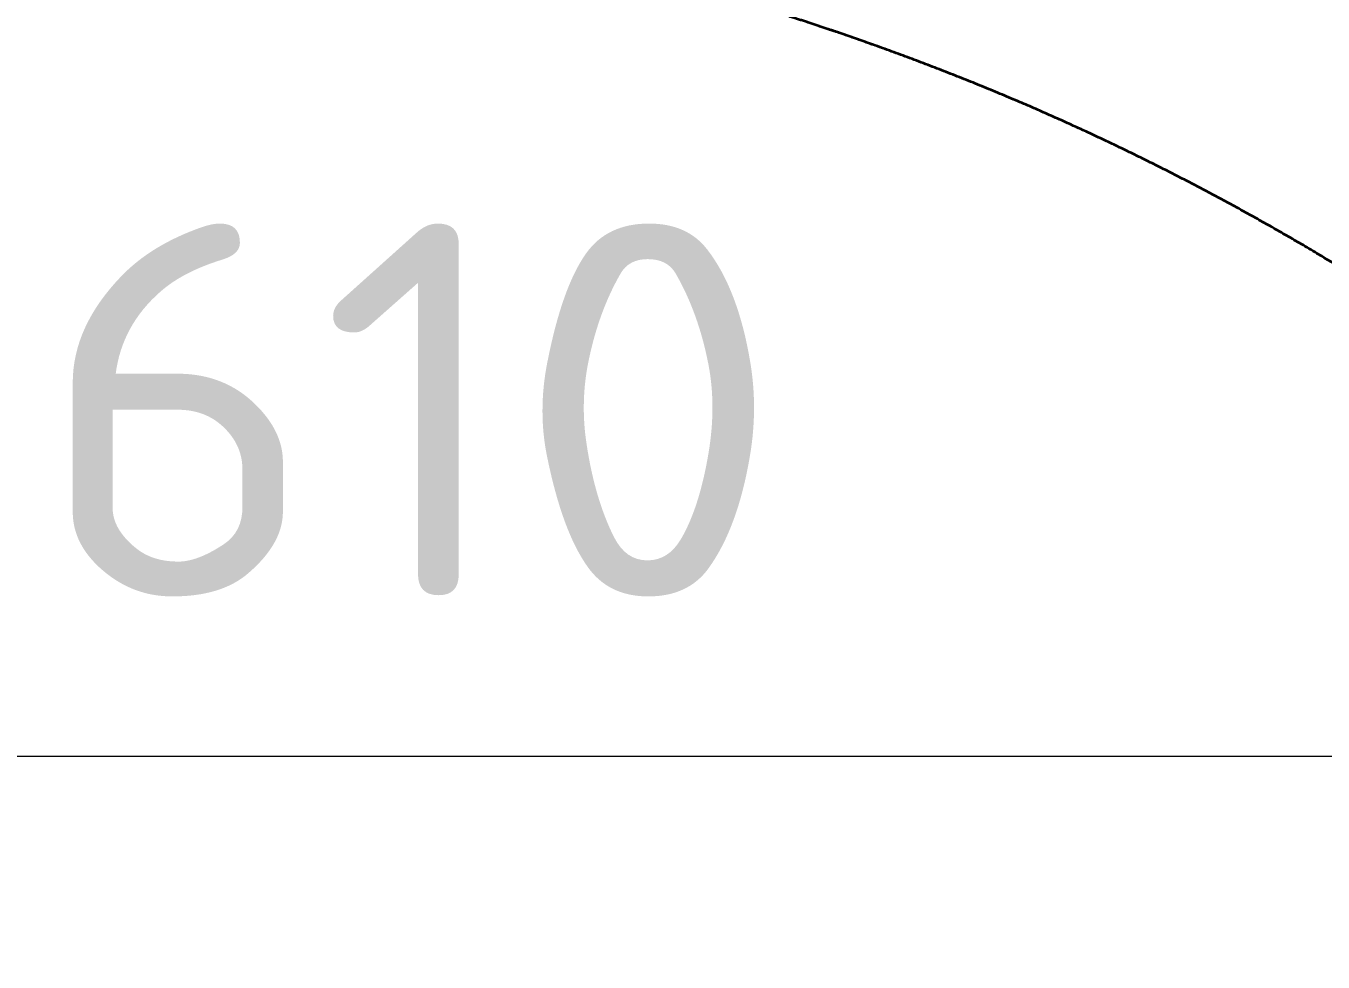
# Model space of a CAD drawing. Header units: millimetres. Extents: x 120 to 10915, y 515 to 8014.
# Drawn here: x 2219 to 2340.8, y 5340.7 to 5428.5 of the extents above; entities that cross this region are included whole.
import ezdxf
from ezdxf.enums import TextEntityAlignment as Align

# ---------------------------------------------------------------- set-up
doc = ezdxf.new("R2010")
doc.units = ezdxf.units.MM
doc.layers.get('0').update_dxf_attribs({"lineweight": 13})
doc.layers.add('201_Dimensions', color=7, linetype='Continuous', lineweight=13)
doc.layers.add('206_Cab_side_and_top_view', color=7, linetype='Continuous', lineweight=13)
doc.styles.get("Standard").update_dxf_attribs({"font": 'isocp.shx'})

# ---------------------------------------------------------------- blocks, each defined once
blk = doc.blocks.new('2458884')
at = {"layer": '206_Cab_side_and_top_view', "color": 3, "lineweight": 35}
blk.add_open_spline([(2445.59, 1410.58), (2440.21, 1416.89), (2434.77, 1423.15), (2429.26, 1429.36), (2417.44, 1442.36), (2405.18, 1454.99), (2398.58, 1461.53), (2389.06, 1470.5), (2379.19, 1479.04), (2376.29, 1481.49), (2372.44, 1484.64), (2368.54, 1487.71), (2367.6, 1488.44), (2365.76, 1489.86), (2363.91, 1491.26), (2363, 1491.95), (2361.18, 1493.29), (2359.35, 1494.62), (2358.44, 1495.28), (2352.4, 1499.57), (2346.23, 1503.65), (2340.88, 1506.96), (2329.79, 1513.32), (2318.29, 1518.91), (2312.34, 1521.55), (2305.59, 1524.26), (2298.75, 1526.72), (2298.04, 1526.97), (2296.61, 1527.48), (2295.17, 1527.97), (2294.45, 1528.21), (2292.99, 1528.7), (2291.53, 1529.18), (2290.79, 1529.41), (2281.21, 1532.46), (2271.48, 1535.04), (2262.42, 1537.06), (2249.38, 1539.52), (2236.27, 1541.45), (2232.33, 1541.99), (2227.3, 1542.62), (2222.27, 1543.19), (2221.19, 1543.31), (2219.02, 1543.55), (2216.85, 1543.77), (2215.77, 1543.88), (2213.53, 1544.11), (2211.28, 1544.32), (2210.12, 1544.42), (2207.79, 1544.63), (2205.47, 1544.83), (2204.31, 1544.93), (2191.78, 1545.94), (2179.24, 1546.67), (2167.85, 1547.17), (2145.74, 1547.86), (2123.63, 1548.11), (2112.91, 1548.15), (2102.19, 1548.11), (2091.47, 1548)], degree=5, knots=[0, 0, 0, 0, 0, 0, 58.558474, 58.558474, 58.558474, 123.801575, 123.801575, 123.801575, 150.50388, 150.50388, 150.50388, 158.833094, 158.833094, 158.833094, 166.906881, 166.906881, 166.906881, 174.780953, 174.780953, 174.780953, 219.112632, 219.112632, 219.112632, 264.949903, 264.949903, 264.949903, 270.329956, 270.329956, 270.329956, 275.693937, 275.693937, 275.693937, 281.154622, 281.154622, 281.154622, 346.493354, 346.493354, 346.493354, 374.568384, 374.568384, 374.568384, 382.268683, 382.268683, 382.268683, 389.958732, 389.958732, 389.958732, 398.192221, 398.192221, 398.192221, 406.429008, 406.429008, 406.429008, 486.900382, 486.900382, 486.900382, 562.679526, 562.679526, 562.679526, 562.679526, 562.679526, 562.679526], dxfattribs=at)
blk = doc.blocks.new('BLOCK31')
at = {"layer": '201_Dimensions', "color": 2, "lineweight": 18}
blk.add_line((1950, 1460), (2560, 1460), dxfattribs=at)
at = {"layer": '201_Dimensions', "color": 2, "lineweight": 18, "width": 0.736842}
blk.add_text('610', height=35, dxfattribs=at).set_placement((2220, 1475), (2290, 1475), align=Align.FIT)

msp = doc.modelspace()

# ---------------------------------------------------------------- block references
at = {"color": 7, "lineweight": 35}
msp.add_blockref('2458884', (0, 3900), dxfattribs=at)
at = {"layer": '201_Dimensions', "lineweight": 0}
msp.add_blockref('BLOCK31', (0, 3900), dxfattribs=at)

doc.saveas('drawing.dxf')
